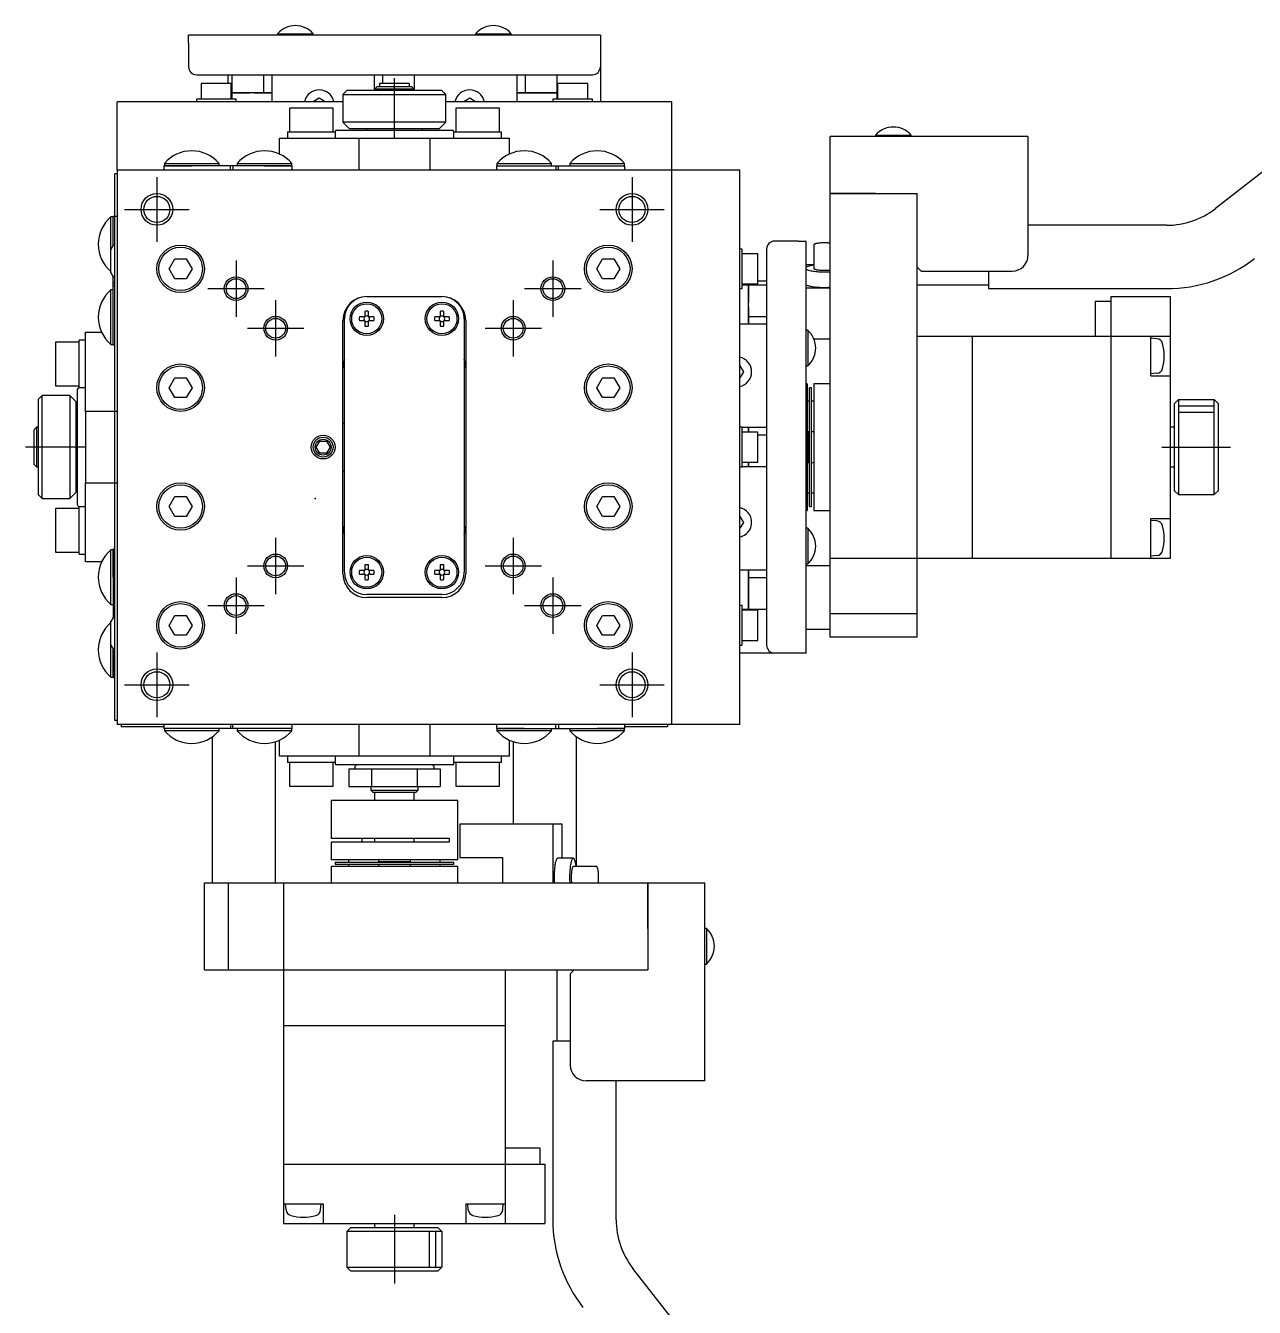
# Model space of a CAD drawing. Extents: x 24 to 417, y 25 to 463.
# Drawn here: x 107.4 to 262.5, y 205.1 to 366.9 of the extents above; entities that cross this region are included whole.
import ezdxf

# ---------------------------------------------------------------- set-up
doc = ezdxf.new("R2010")
doc.units = 0
doc.header["$LTSCALE"] = 10
doc.linetypes.add('CENTER', pattern=[2, 1.25, -0.25, 0.25, -0.25])
doc.layers.get('0').update_dxf_attribs({"linetype": 'CONTINUOUS'})
doc.layers.add('10', color=7, linetype='CONTINUOUS')

# ---------------------------------------------------------------- blocks, each defined once
blk = doc.blocks.new('AID8041')
at = {"layer": '10', "color": 7, "linetype": 'CONTINUOUS'}
for p, q in [((150.439735, 332.727793), (159.939735, 332.727793)), ((150.199735, 330.167793), (149.520551, 330.167793)), ((150.199735, 330.846977), (150.199735, 330.167793)), ((150.679735, 330.167793), (150.679735, 330.846977)), ((151.35892, 330.167793), (150.679735, 330.167793)), ((159.699735, 330.167793), (159.020551, 330.167793)), ((159.699735, 330.846977), (159.699735, 330.167793)), ((160.179735, 330.167793), (160.179735, 330.846977)), ((160.85892, 330.167793), (160.179735, 330.167793)), ((147.439735, 297.727793), (147.439735, 329.727793)), ((147.639735, 297.927793), (147.639735, 329.927793)), ((149.520551, 329.687793), (150.199735, 329.687793)), ((150.199735, 329.687793), (150.199735, 329.008609)), ((150.679735, 329.008609), (150.679735, 329.687793)), ((150.679735, 329.687793), (151.35892, 329.687793)), ((159.020551, 329.687793), (159.699735, 329.687793)), ((159.699735, 329.687793), (159.699735, 329.008609)), ((160.179735, 329.008609), (160.179735, 329.687793)), ((160.179735, 329.687793), (160.85892, 329.687793)), ((162.739735, 329.927793), (162.739735, 297.927793)), ((162.939735, 329.727793), (162.939735, 297.727793)), ((147.639735, 316.727793), (147.439735, 316.727793)), ((144.07371, 313.727793), (144.506722, 314.477793)), ((144.506722, 314.477793), (145.372748, 314.477793)), ((145.372748, 314.477793), (145.805761, 313.727793)), ((144.506722, 312.977793), (144.07371, 313.727793)), ((145.372748, 312.977793), (144.506722, 312.977793)), ((145.805761, 313.727793), (145.372748, 312.977793)), ((147.439735, 310.727793), (147.639735, 310.727793)), ((150.199735, 298.167793), (149.520551, 298.167793)), ((149.520551, 297.687793), (150.199735, 297.687793)), ((150.199735, 298.846977), (150.199735, 298.167793)), ((150.199735, 297.687793), (150.199735, 297.008609)), ((150.679735, 298.167793), (150.679735, 298.846977)), ((151.35892, 298.167793), (150.679735, 298.167793)), ((150.679735, 297.008609), (150.679735, 297.687793)), ((150.679735, 297.687793), (151.35892, 297.687793)), ((159.699735, 298.167793), (159.020551, 298.167793)), ((159.020551, 297.687793), (159.699735, 297.687793)), ((159.699735, 298.846977), (159.699735, 298.167793)), ((159.699735, 297.687793), (159.699735, 297.008609)), ((160.179735, 298.167793), (160.179735, 298.846977)), ((160.85892, 298.167793), (160.179735, 298.167793)), ((160.179735, 297.008609), (160.179735, 297.687793)), ((160.179735, 297.687793), (160.85892, 297.687793)), ((159.939735, 295.127793), (150.439735, 295.127793)), ((159.939735, 294.727793), (150.439735, 294.727793))]:
    blk.add_line(p, q, dxfattribs=at)
for centre, radius in [((150.439735, 329.927793), 2.1), ((150.439735, 329.927793), 1.9), ((159.939735, 329.927793), 2.1), ((159.939735, 329.927793), 1.9), ((144.939735, 313.727793), 1.25), ((144.939735, 313.727793), 1), ((150.439735, 297.927793), 2.1), ((150.439735, 297.927793), 1.9), ((159.939735, 297.927793), 2.1), ((159.939735, 297.927793), 1.9)]:
    blk.add_circle(centre, radius, dxfattribs=at)
at = {"layer": '10', "color": 9, "linetype": 'CONTINUOUS'}
blk.add_circle((144.939735, 313.727793), 1.5, dxfattribs=at)
at = {"layer": '10', "color": 7, "linetype": 'CONTINUOUS'}
for centre, radius, start, end in [((150.439735, 329.727793), 3, 90, 180), ((150.439735, 329.927793), 2.8, 90, 180), ((159.939735, 329.927793), 2.8, 0, 90), ((159.939735, 329.727793), 3, 0, 90), ((150.439735, 329.927793), 0.95, 165.36671, 194.63329), ((150.439735, 329.927793), 0.364721, 138.849633, 221.150367), ((150.439735, 329.927793), 0.95, 75.36671, 104.63329), ((150.439735, 329.927793), 0.364721, 48.849633, 131.150367), ((150.439735, 329.927793), 0.364721, 318.849633, 41.150367), ((150.439735, 329.927793), 0.95, 345.36671, 14.63329), ((159.939735, 329.927793), 0.95, 165.36671, 194.63329), ((159.939735, 329.927793), 0.364721, 138.849633, 221.150367), ((159.939735, 329.927793), 0.95, 75.36671, 104.63329), ((159.939735, 329.927793), 0.364721, 48.849633, 131.150367), ((159.939735, 329.927793), 0.364721, 318.849633, 41.150367), ((159.939735, 329.927793), 0.95, 345.36671, 14.63329), ((150.439735, 329.927793), 0.364721, 228.849633, 311.150367), ((150.439735, 329.927793), 0.95, 255.36671, 284.63329), ((159.939735, 329.927793), 0.364721, 228.849633, 311.150367), ((159.939735, 329.927793), 0.95, 255.36671, 284.63329), ((150.439735, 323.727793), 3, 158.96053, 180), ((159.939735, 323.727793), 3, 0, 21.03947), ((150.439735, 303.727793), 3, 180, 201.03947), ((159.939735, 303.727793), 3, 338.96053, 0), ((150.439735, 297.727793), 3, 180, 270), ((150.439735, 297.927793), 2.8, 180, 270), ((150.439735, 297.927793), 0.95, 165.36671, 194.63329), ((150.439735, 297.927793), 0.364721, 138.849633, 221.150367), ((150.439735, 297.927793), 0.95, 75.36671, 104.63329), ((150.439735, 297.927793), 0.364721, 48.849633, 131.150367), ((150.439735, 297.927793), 0.364721, 318.849633, 41.150367), ((150.439735, 297.927793), 0.95, 345.36671, 14.63329), ((159.939735, 297.927793), 0.95, 165.36671, 194.63329), ((159.939735, 297.927793), 0.364721, 138.849633, 221.150367), ((159.939735, 297.927793), 0.95, 75.36671, 104.63329), ((159.939735, 297.927793), 0.364721, 48.849633, 131.150367), ((159.939735, 297.927793), 2.8, 270, 0), ((159.939735, 297.727793), 3, 270, 0), ((159.939735, 297.927793), 0.364721, 318.849633, 41.150367), ((159.939735, 297.927793), 0.95, 345.36671, 14.63329), ((150.439735, 297.927793), 0.364721, 228.849633, 311.150367), ((150.439735, 297.927793), 0.95, 255.36671, 284.63329), ((159.939735, 297.927793), 0.364721, 228.849633, 311.150367), ((159.939735, 297.927793), 0.95, 255.36671, 284.63329)]:
    blk.add_arc(centre, radius, start, end, dxfattribs=at)

msp = doc.modelspace()

# ---------------------------------------------------------------- linework, layer by layer
at = {"color": 7, "linetype": 'CONTINUOUS'}
for p, q in [((179.939879, 365.727843), (127.939879, 365.727843)), ((127.939879, 364.727843), (127.939879, 365.727843)), ((139.189879, 365.912157), (139.189879, 365.727843)), ((140.428359, 366.746431), (140.425977, 366.751317)), ((140.428359, 366.746431), (140.425977, 366.751317)), ((142.453781, 366.751317), (142.451397, 366.746431)), ((143.689879, 365.727843), (143.689879, 365.912157)), ((164.189879, 365.912157), (164.189879, 365.727843)), ((165.428359, 366.746431), (165.425977, 366.751317)), ((165.428359, 366.746431), (165.425977, 366.751317)), ((167.453781, 366.751317), (167.451397, 366.746431)), ((168.689879, 365.727843), (168.689879, 365.912157)), ((179.939879, 365.727843), (179.939879, 364.727843)), ((127.939879, 364.727843), (127.939879, 361.727843)), ((179.939879, 364.727843), (179.939879, 361.727843)), ((179.939879, 361.727843), (179.939879, 357.327843)), ((128.939879, 360.727843), (178.939879, 360.727843)), ((133.339879, 359.627843), (129.539879, 359.627843)), ((129.539879, 359.627843), (129.539879, 357.627843)), ((132.939879, 359.627843), (132.939879, 360.727843)), ((133.339879, 357.627843), (133.339879, 359.627843)), ((133.439879, 358.427843), (133.439879, 360.727843)), ((137.439879, 358.427843), (137.439879, 360.727843)), ((138.439879, 360.727843), (138.439879, 358.427843)), ((151.439879, 358.927843), (151.439879, 360.727843)), ((151.689879, 359.177843), (151.439879, 358.927843)), ((151.739879, 359.227843), (151.689879, 359.177843)), ((151.739879, 359.227843), (156.139879, 359.227843)), ((155.839879, 359.627843), (152.039879, 359.627843)), ((152.039879, 359.627843), (152.039879, 359.227843)), ((152.439879, 360.727843), (152.439879, 359.627843)), ((155.839879, 359.227843), (155.839879, 359.627843)), ((156.189879, 359.177843), (156.139879, 359.227843)), ((156.439879, 358.927843), (156.189879, 359.177843)), ((156.439879, 360.727843), (156.439879, 358.927843)), ((169.439879, 358.427843), (169.439879, 360.727843)), ((170.439879, 360.727843), (170.439879, 358.427843)), ((174.439879, 360.727843), (174.439879, 358.427843)), ((178.339879, 359.627843), (174.539879, 359.627843)), ((174.539879, 359.627843), (174.539879, 357.627843)), ((178.339879, 357.627843), (178.339879, 359.627843)), ((277.583193, 359.420301), (257.606239, 343.842091)), ((133.939879, 357.627843), (128.939879, 357.627843)), ((128.939879, 357.627843), (128.939879, 357.327843)), ((133.439879, 358.427843), (135.689879, 358.427843)), ((137.439879, 358.427843), (133.439879, 358.427843)), ((133.439879, 357.627843), (133.439879, 358.427843)), ((133.939879, 357.327843), (133.939879, 357.627843)), ((136.189879, 358.427843), (138.439879, 358.427843)), ((138.439879, 358.427843), (137.439879, 358.427843)), ((138.439879, 358.427843), (138.439879, 357.327843)), ((143.689879, 357.360857), (144.439879, 357.793869)), ((144.439879, 357.793869), (145.189879, 357.360857)), ((147.939879, 358.727843), (147.439879, 358.227843)), ((147.439879, 358.227843), (160.439879, 358.227843)), ((147.439879, 358.227843), (147.439879, 354.727843)), ((159.939879, 358.727843), (147.939879, 358.727843)), ((151.439879, 358.927843), (151.439879, 358.727843)), ((156.439879, 358.727843), (156.439879, 358.927843)), ((160.439879, 358.227843), (159.939879, 358.727843)), ((160.439879, 354.727843), (160.439879, 358.227843)), ((162.689879, 357.360857), (163.439879, 357.793869)), ((163.439879, 357.793869), (164.189879, 357.360857)), ((169.439879, 358.427843), (174.439879, 358.427843)), ((170.439879, 358.427843), (169.439879, 358.427843)), ((169.439879, 357.327843), (169.439879, 358.427843)), ((174.439879, 358.427843), (170.439879, 358.427843)), ((178.939879, 357.627843), (173.939879, 357.627843)), ((173.939879, 357.627843), (173.939879, 357.327843)), ((174.439879, 358.427843), (174.439879, 357.627843)), ((178.939879, 357.327843), (178.939879, 357.627843)), ((118.939879, 348.727843), (118.939879, 357.327843)), ((147.439879, 357.327843), (118.939879, 357.327843)), ((146.189879, 356.527843), (140.689879, 356.527843)), ((140.689879, 356.527843), (140.689879, 353.527843)), ((143.689879, 357.327843), (143.689879, 357.360857)), ((145.189879, 357.360857), (145.189879, 357.327843)), ((146.189879, 353.527843), (146.189879, 356.527843)), ((188.939879, 357.327843), (160.439879, 357.327843)), ((167.189879, 356.527843), (161.689879, 356.527843)), ((161.689879, 356.527843), (161.689879, 353.527843)), ((162.689879, 357.327843), (162.689879, 357.360857)), ((164.189879, 357.360857), (164.189879, 357.327843)), ((167.189879, 353.527843), (167.189879, 356.527843)), ((188.939879, 357.327843), (188.939879, 348.727843)), ((153.939879, 354.727843), (147.439879, 354.727843)), ((147.439879, 354.727843), (148.239879, 353.927843)), ((160.439879, 354.727843), (153.939879, 354.727843)), ((159.639879, 353.927843), (160.439879, 354.727843)), ((139.439879, 350.709063), (139.439879, 352.727843)), ((139.439879, 352.727843), (168.439879, 352.727843)), ((140.439879, 353.527843), (146.439879, 353.527843)), ((140.439879, 353.527843), (140.439879, 352.727843)), ((146.439879, 353.527843), (146.439879, 352.727843)), ((146.639879, 353.727843), (161.239879, 353.727843)), ((148.239879, 353.927843), (159.639879, 353.927843)), ((149.439879, 352.727843), (149.439879, 348.727843)), ((150.439879, 353.927843), (150.439879, 353.727843)), ((157.439879, 353.727843), (157.439879, 353.927843)), ((158.439879, 348.727843), (158.439879, 352.727843)), ((161.439879, 353.527843), (167.439879, 353.527843)), ((161.439879, 352.727843), (161.439879, 353.527843)), ((167.439879, 352.727843), (167.439879, 353.527843)), ((168.439879, 352.727843), (168.439879, 350.709063)), ((233.939879, 352.927843), (208.939879, 352.927843)), ((214.689879, 352.927843), (208.939879, 352.927843)), ((208.939879, 289.727843), (208.939879, 352.927843)), ((214.689879, 353.112157), (214.689879, 352.927843)), ((215.928359, 353.946431), (215.925977, 353.951317)), ((215.928359, 353.946431), (215.925977, 353.951317)), ((217.953781, 353.951317), (217.951397, 353.946431)), ((219.189879, 352.927843), (219.189879, 353.112157)), ((233.939879, 352.927843), (219.189879, 352.927843)), ((233.939879, 352.927843), (233.939879, 351.927843)), ((233.939879, 351.927843), (233.939879, 337.927843)), ((124.889879, 349.527843), (124.889879, 349.227843)), ((131.789879, 349.227843), (131.789879, 349.527843)), ((134.089879, 349.527843), (134.089879, 349.227843)), ((140.989879, 349.227843), (140.989879, 349.527843)), ((166.889881, 349.527843), (166.889881, 349.227843)), ((173.789881, 349.227843), (173.789881, 349.527843)), ((176.089881, 349.527843), (176.089881, 349.227843)), ((182.989881, 349.227843), (182.989881, 349.527843)), ((118.939879, 348.227843), (118.639879, 348.227843)), ((118.639879, 279.227843), (118.639879, 348.227843)), ((118.939879, 348.727843), (118.939879, 278.727843)), ((118.939879, 348.727843), (197.539879, 348.727843)), ((128.339879, 349.227843), (124.839879, 349.227843)), ((124.839879, 349.227843), (124.839879, 348.727843)), ((124.889879, 349.227843), (128.339879, 349.227843)), ((132.239879, 349.227843), (128.339879, 349.227843)), ((133.239879, 349.227843), (132.239879, 349.227843)), ((133.539879, 349.227843), (133.239879, 349.227843)), ((134.539879, 349.227843), (133.539879, 349.227843)), ((137.539879, 349.227843), (134.539879, 349.227843)), ((141.039879, 349.227843), (137.539879, 349.227843)), ((137.539879, 349.227843), (140.989879, 349.227843)), ((141.039879, 348.727843), (141.039879, 349.227843)), ((166.839881, 349.227843), (170.339881, 349.227843)), ((166.839881, 349.227843), (166.839881, 348.727843)), ((166.889881, 349.227843), (170.339881, 349.227843)), ((170.339881, 349.227843), (173.339881, 349.227843)), ((173.339881, 349.227843), (174.339881, 349.227843)), ((174.639881, 349.227843), (175.639881, 349.227843)), ((175.639881, 349.227843), (179.539881, 349.227843)), ((179.539881, 349.227843), (183.039881, 349.227843)), ((179.539881, 349.227843), (182.989881, 349.227843)), ((183.039881, 348.727843), (183.039881, 349.227843)), ((188.939879, 348.727843), (188.939879, 278.727843)), ((197.539879, 278.727843), (197.539879, 348.727843)), ((208.939879, 345.727843), (219.939879, 345.727843)), ((214.689879, 345.727843), (208.939879, 345.727843)), ((219.939879, 289.727843), (219.939879, 345.727843)), ((118.439879, 342.777845), (118.139879, 342.777845)), ((118.439879, 339.327845), (118.439879, 342.827845)), ((118.939879, 342.827845), (118.439879, 342.827845)), ((118.439879, 339.327845), (118.439879, 342.777845)), ((251.456857, 341.727843), (233.939879, 341.727843)), ((118.428555, 339.227843), (118.139879, 338.727843)), ((118.139879, 337.227843), (118.139879, 338.727843)), ((118.639879, 339.227843), (118.428555, 339.227843)), ((118.439879, 339.227843), (118.439879, 339.327845)), ((197.839879, 338.727843), (197.539879, 338.727843)), ((197.839879, 333.727843), (197.839879, 338.727843)), ((200.939879, 338.727843), (200.939879, 288.727843)), ((204.939879, 339.727843), (201.939879, 339.727843)), ((204.939879, 339.727843), (205.939879, 339.727843)), ((205.939879, 287.727843), (205.939879, 339.727843)), ((206.89373, 339.269598), (206.889877, 339.250151)), ((206.889877, 339.250151), (206.889877, 336.305269)), ((206.905267, 339.288934), (206.89373, 339.269598)), ((206.924421, 339.308049), (206.905267, 339.288934)), ((206.951084, 339.326833), (206.924421, 339.308049)), ((206.985102, 339.34518), (206.951084, 339.326833)), ((207.026283, 339.362985), (206.985102, 339.34518)), ((207.074391, 339.380145), (207.026283, 339.362985)), ((207.129152, 339.396563), (207.074391, 339.380145)), ((207.190252, 339.412146), (207.129152, 339.396563)), ((207.257344, 339.426804), (207.190252, 339.412146)), ((207.330043, 339.440453), (207.257344, 339.426804)), ((207.407936, 339.453017), (207.330043, 339.440453)), ((207.490578, 339.464422), (207.407936, 339.453017)), ((207.577496, 339.474605), (207.490578, 339.464422)), ((207.668195, 339.483506), (207.577496, 339.474605)), ((207.762157, 339.491075), (207.668195, 339.483506)), ((207.858846, 339.49727), (207.762157, 339.491075)), ((207.95771, 339.502053), (207.858846, 339.49727)), ((208.058184, 339.505399), (207.95771, 339.502053)), ((208.159696, 339.507288), (208.058184, 339.505399)), ((208.261665, 339.507709), (208.159696, 339.507288)), ((208.36351, 339.50666), (208.261665, 339.507709)), ((208.464649, 339.504147), (208.36351, 339.50666)), ((208.564505, 339.500184), (208.464649, 339.504147)), ((208.662508, 339.494794), (208.564505, 339.500184)), ((208.758099, 339.488008), (208.662508, 339.494794)), ((208.850732, 339.479864), (208.758099, 339.488008)), ((208.939878, 339.470409), (208.850732, 339.479864)), ((118.139879, 335.727843), (118.139879, 337.227843)), ((125.496503, 336.227843), (126.218191, 337.477843)), ((126.218191, 337.477843), (127.661567, 337.477843)), ((127.661567, 337.477843), (128.383255, 336.227843)), ((179.496503, 336.227843), (180.218191, 337.477843)), ((180.218191, 337.477843), (181.661567, 337.477843)), ((181.661567, 337.477843), (182.383255, 336.227843)), ((199.839879, 338.127843), (197.839879, 338.127843)), ((199.839879, 334.327843), (199.839879, 338.127843)), ((206.889877, 336.727843), (205.939879, 336.727843)), ((206.188914, 336.543096), (206.090007, 336.508823)), ((206.302791, 336.575632), (206.188914, 336.543096)), ((206.430808, 336.606195), (206.302791, 336.575632)), ((206.57203, 336.634561), (206.430808, 336.606195)), ((206.725426, 336.660524), (206.57203, 336.634561)), ((206.889877, 336.683893), (206.725426, 336.660524)), ((118.139879, 335.727843), (118.428555, 335.227843)), ((118.428555, 335.227843), (118.639879, 335.227843)), ((118.439879, 334.427845), (118.439879, 335.227843)), ((126.218191, 334.977843), (125.496503, 336.227843)), ((127.661567, 334.977843), (126.218191, 334.977843)), ((128.383255, 336.227843), (127.661567, 334.977843)), ((180.218191, 334.977843), (179.496503, 336.227843)), ((181.661567, 334.977843), (180.218191, 334.977843)), ((182.383255, 336.227843), (181.661567, 334.977843)), ((206.006793, 336.473065), (205.939879, 336.436082)), ((205.939879, 336.174455), (206.002083, 336.139773)), ((206.002083, 336.139773), (206.078625, 336.106151)), ((206.090007, 336.508823), (206.006793, 336.473065)), ((206.078625, 336.106151), (206.169016, 336.073804)), ((206.169016, 336.073804), (206.272676, 336.042941)), ((206.272676, 336.042941), (206.388941, 336.013759)), ((206.388941, 336.013759), (206.517067, 335.986445)), ((206.517067, 335.986445), (206.656232, 335.961173)), ((206.656232, 335.961173), (206.805544, 335.938107)), ((206.805544, 335.938107), (206.964046, 335.917393)), ((206.889877, 336.305269), (206.894039, 336.285058)), ((206.894039, 336.285058), (206.906498, 336.264972)), ((206.906498, 336.264972), (206.927178, 336.245135)), ((206.927178, 336.245135), (206.955951, 336.225668)), ((206.955951, 336.225668), (206.99264, 336.206692)), ((206.964046, 335.917393), (207.130724, 335.899164)), ((206.99264, 336.206692), (207.037019, 336.188324)), ((207.037019, 336.188324), (207.088813, 336.170677)), ((207.088813, 336.170677), (207.147704, 336.15386)), ((207.130724, 335.899164), (207.304509, 335.883538)), ((207.147704, 336.15386), (207.213329, 336.137976)), ((207.213329, 336.137976), (207.285283, 336.123123)), ((207.285283, 336.123123), (207.363123, 336.109394)), ((207.304509, 335.883538), (207.484288, 335.870614)), ((207.363123, 336.109394), (207.446367, 336.096872)), ((207.446367, 336.096872), (207.534504, 336.085635)), ((207.484288, 335.870614), (207.668908, 335.860475)), ((207.534504, 336.085635), (207.62699, 336.075752)), ((207.62699, 336.075752), (207.723255, 336.067284)), ((207.668908, 335.860475), (207.857186, 335.853186)), ((207.723255, 336.067284), (207.822704, 336.060284)), ((207.822704, 336.060284), (207.924726, 336.054794)), ((207.857186, 335.853186), (208.047917, 335.848794)), ((207.924726, 336.054794), (208.028691, 336.050848)), ((208.028691, 336.050848), (208.133958, 336.04847)), ((208.047917, 335.848794), (208.239877, 335.847327)), ((208.133958, 336.04847), (208.239877, 336.047676)), ((208.239877, 336.047676), (208.331795, 336.048274)), ((208.239877, 335.847327), (208.417297, 335.84858)), ((208.331795, 336.048274), (208.423286, 336.050065)), ((208.417297, 335.84858), (208.593746, 335.852332)), ((208.423286, 336.050065), (208.513926, 336.05304)), ((208.513926, 336.05304), (208.603293, 336.057185)), ((208.593746, 335.852332), (208.768258, 335.858563)), ((208.603293, 336.057185), (208.690974, 336.062482)), ((208.690974, 336.062482), (208.776562, 336.068906)), ((208.768258, 335.858563), (208.939878, 335.867238)), ((208.776562, 336.068906), (208.859658, 336.076427)), ((208.859658, 336.076427), (208.939878, 336.08501)), ((219.939879, 336.427843), (220.439879, 335.927843)), ((220.439879, 335.927843), (231.939879, 335.927843)), ((228.939879, 335.927843), (228.939879, 333.727843)), ((118.439879, 333.577845), (118.139879, 333.577845)), ((118.439879, 333.127845), (118.439879, 334.127845)), ((197.539879, 333.727843), (197.839879, 333.727843)), ((197.839879, 334.327843), (199.839879, 334.327843)), ((197.839879, 334.227843), (198.639879, 334.227843)), ((198.639879, 334.227843), (198.639879, 331.977843)), ((198.639879, 330.227843), (198.639879, 334.227843)), ((198.639879, 334.227843), (200.939879, 334.227843)), ((199.839879, 334.727843), (200.939879, 334.727843)), ((205.939879, 334.211201), (206.002083, 334.176519)), ((208.939879, 333.769587), (205.939879, 333.769587)), ((206.002083, 334.176519), (206.078625, 334.142897)), ((206.078625, 334.142897), (206.169016, 334.11055)), ((206.169016, 334.11055), (206.272676, 334.079687)), ((206.272676, 334.079687), (206.388941, 334.050505)), ((206.388941, 334.050505), (206.517067, 334.023191)), ((206.517067, 334.023191), (206.656232, 333.997919)), ((206.656232, 333.997919), (206.805544, 333.974853)), ((206.805544, 333.974853), (206.964046, 333.954139)), ((206.964046, 333.954139), (207.130724, 333.93591)), ((207.130724, 333.93591), (207.304509, 333.920284)), ((207.304509, 333.920284), (207.484288, 333.90736)), ((207.484288, 333.90736), (207.668908, 333.897221)), ((207.668908, 333.897221), (207.857186, 333.889932)), ((207.857186, 333.889932), (208.047917, 333.88554)), ((208.047917, 333.88554), (208.239877, 333.884073)), ((208.239877, 333.884073), (208.417297, 333.885326)), ((208.417297, 333.885326), (208.593746, 333.889078)), ((208.593746, 333.889078), (208.768258, 333.895309)), ((208.768258, 333.895309), (208.939878, 333.903984)), ((219.939879, 334.227843), (228.939879, 334.227843)), ((228.939879, 333.727843), (251.456857, 333.727843)), ((118.439879, 330.127845), (118.439879, 333.127845)), ((244.429879, 332.127843), (242.439879, 332.127843)), ((242.439879, 332.127843), (242.439879, 327.727843)), ((244.439879, 332.727843), (251.939879, 332.727843)), ((244.439879, 327.727843), (244.439879, 332.727843)), ((251.939879, 299.727843), (251.939879, 332.727843)), ((118.439879, 326.627845), (118.439879, 330.127845)), ((118.439879, 326.677845), (118.439879, 330.127845)), ((198.639879, 331.477843), (198.639879, 329.227843)), ((198.639879, 329.227843), (198.639879, 330.227843)), ((198.639879, 330.227843), (200.939879, 330.227843)), ((198.639879, 329.227843), (197.539879, 329.227843)), ((200.939879, 329.227843), (198.639879, 329.227843)), ((206.124193, 328.477843), (205.939879, 328.477843)), ((111.139879, 326.977843), (111.139879, 321.477843)), ((114.139879, 326.977843), (111.139879, 326.977843)), ((114.139879, 321.227843), (114.139879, 327.227843)), ((114.939879, 327.227843), (114.139879, 327.227843)), ((114.939879, 328.227843), (116.958659, 328.227843)), ((114.939879, 318.227843), (114.939879, 328.227843)), ((206.906048, 327.389011), (208.939879, 327.389011)), ((206.958467, 327.239363), (206.963353, 327.241745)), ((206.958467, 327.239363), (206.963353, 327.241745)), ((219.939879, 327.727843), (251.939879, 327.727843)), ((249.439879, 322.727843), (249.439879, 327.727843)), ((250.207329, 327.4107), (249.439879, 327.477843)), ((118.139879, 326.677845), (118.439879, 326.677845)), ((118.439879, 326.627845), (118.639879, 326.627845)), ((206.963353, 325.213941), (206.958467, 325.216325)), ((197.539879, 323.977843), (197.572893, 323.977843)), ((197.572893, 323.977843), (198.005905, 323.227843)), ((205.939879, 323.977843), (206.124193, 323.977843)), ((125.496503, 321.227843), (126.218191, 322.477843)), ((126.218191, 322.477843), (127.661567, 322.477843)), ((127.661567, 322.477843), (128.383255, 321.227843)), ((179.496503, 321.227843), (180.218191, 322.477843)), ((180.218191, 322.477843), (181.661567, 322.477843)), ((181.661567, 322.477843), (182.383255, 321.227843)), ((197.572893, 322.477843), (197.539879, 322.477843)), ((198.005905, 323.227843), (197.572893, 322.477843)), ((250.221868, 323.046258), (249.439879, 322.977843)), ((249.439879, 322.727843), (251.939879, 322.727843)), ((111.139879, 321.477843), (114.139879, 321.477843)), ((113.939879, 313.727843), (113.939879, 321.027843)), ((114.939879, 321.227843), (114.139879, 321.227843)), ((126.218191, 319.977843), (125.496503, 321.227843)), ((128.383255, 321.227843), (127.661567, 319.977843)), ((180.218191, 319.977843), (179.496503, 321.227843)), ((182.383255, 321.227843), (181.661567, 319.977843)), ((206.039879, 321.727843), (205.939879, 321.727843)), ((206.039879, 321.727843), (206.039879, 305.727843)), ((206.339879, 306.227843), (206.339879, 321.227843)), ((206.589879, 321.227843), (206.339879, 321.227843)), ((206.589879, 306.227843), (206.589879, 321.227843)), ((206.889879, 321.727843), (206.889879, 305.727843)), ((208.939879, 321.727843), (206.889879, 321.727843)), ((109.439879, 320.227843), (108.939879, 319.727843)), ((108.939879, 319.727843), (108.939879, 307.727843)), ((109.439879, 307.227843), (109.439879, 320.227843)), ((112.939879, 320.227843), (109.439879, 320.227843)), ((112.939879, 320.227843), (112.939879, 313.727843)), ((113.739879, 319.427843), (112.939879, 320.227843)), ((113.739879, 308.027843), (113.739879, 319.427843)), ((127.661567, 319.977843), (126.218191, 319.977843)), ((181.661567, 319.977843), (180.218191, 319.977843)), ((206.339879, 319.516931), (206.039879, 319.516931)), ((206.889879, 319.516931), (206.589879, 319.516931)), ((252.936222, 319.724189), (252.439879, 319.227843)), ((252.439879, 308.227843), (252.439879, 319.227843)), ((252.939879, 319.727843), (257.439879, 319.727843)), ((252.939879, 319.727843), (257.439879, 319.727843)), ((252.939879, 319.724189), (257.439879, 319.724189)), ((257.939879, 319.227843), (257.443533, 319.724189)), ((257.939879, 319.227843), (257.939879, 308.227843)), ((113.939879, 317.227843), (113.739879, 317.227843)), ((118.939879, 318.227843), (114.939879, 318.227843)), ((114.939879, 318.227843), (114.939879, 309.227843)), ((108.489879, 315.977843), (108.439879, 315.927843)), ((108.439879, 311.527843), (108.439879, 315.927843)), ((108.739879, 316.227843), (108.489879, 315.977843)), ((108.939879, 316.227843), (108.739879, 316.227843)), ((197.839879, 316.227843), (197.539879, 316.227843)), ((197.839879, 316.227843), (198.639879, 316.227843)), ((197.839879, 311.227843), (197.839879, 316.227843)), ((199.839879, 315.627843), (197.839879, 315.627843)), ((198.639879, 316.227843), (198.639879, 315.627843)), ((198.639879, 315.627843), (198.639879, 316.227843)), ((198.639879, 316.227843), (200.939879, 316.227843)), ((199.839879, 311.827843), (199.839879, 315.627843)), ((206.039879, 315.716931), (206.339879, 315.716931)), ((206.239879, 313.727843), (206.239879, 315.716931)), ((206.589879, 315.716931), (206.889879, 315.716931)), ((252.439879, 316.227843), (251.939879, 316.227843)), ((200.939879, 315.227843), (199.839879, 315.227843)), ((112.939879, 313.727843), (112.939879, 307.227843)), ((113.939879, 306.427843), (113.939879, 313.727843)), ((206.239879, 311.738757), (206.239879, 313.727843)), ((108.439879, 311.527843), (108.489879, 311.477843)), ((108.489879, 311.477843), (108.739879, 311.227843)), ((108.739879, 311.227843), (108.939879, 311.227843)), ((197.539879, 311.227843), (197.839879, 311.227843)), ((197.839879, 311.827843), (199.839879, 311.827843)), ((198.639879, 311.227843), (197.839879, 311.227843)), ((198.639879, 311.827843), (198.639879, 311.227843)), ((198.639879, 311.227843), (198.639879, 311.827843)), ((200.939879, 311.227843), (198.639879, 311.227843)), ((206.339879, 311.738757), (206.039879, 311.738757)), ((206.889879, 311.738757), (206.589879, 311.738757)), ((251.939879, 311.227843), (252.439879, 311.227843)), ((113.739879, 310.227843), (113.939879, 310.227843)), ((114.939879, 309.227843), (118.939879, 309.227843)), ((114.939879, 299.227843), (114.939879, 309.227843)), ((108.939879, 307.727843), (109.439879, 307.227843)), ((112.939879, 307.227843), (113.739879, 308.027843)), ((125.496503, 306.227843), (126.218191, 307.477843)), ((126.218191, 307.477843), (127.661567, 307.477843)), ((127.661567, 307.477843), (128.383255, 306.227843)), ((179.496503, 306.227843), (180.218191, 307.477843)), ((180.218191, 307.477843), (181.661567, 307.477843)), ((181.661567, 307.477843), (182.383255, 306.227843)), ((206.039879, 307.938757), (206.339879, 307.938757)), ((206.589879, 307.938757), (206.889879, 307.938757)), ((252.439879, 308.227843), (252.936223, 307.731499)), ((252.939879, 307.731499), (257.443532, 307.731499)), ((252.939879, 307.727843), (257.439879, 307.727843)), ((252.939879, 307.727843), (257.439879, 307.727843)), ((257.443532, 307.731499), (257.939879, 308.227843)), ((109.439879, 307.227843), (112.939879, 307.227843)), ((111.139879, 305.977843), (111.139879, 300.477843)), ((114.139879, 305.977843), (111.139879, 305.977843)), ((114.139879, 300.227843), (114.139879, 306.227843)), ((114.139879, 306.227843), (114.939879, 306.227843)), ((126.218191, 304.977843), (125.496503, 306.227843)), ((128.383255, 306.227843), (127.661567, 304.977843)), ((180.218191, 304.977843), (179.496503, 306.227843)), ((182.383255, 306.227843), (181.661567, 304.977843)), ((206.339879, 306.227843), (206.589879, 306.227843)), ((127.661567, 304.977843), (126.218191, 304.977843)), ((181.661567, 304.977843), (180.218191, 304.977843)), ((197.539879, 304.977843), (197.572893, 304.977843)), ((197.572893, 304.977843), (198.005905, 304.227843)), ((198.005905, 304.227843), (197.572893, 303.477843)), ((205.939879, 305.727843), (206.039879, 305.727843)), ((206.889879, 305.727843), (208.939879, 305.727843)), ((249.439879, 304.727843), (251.939879, 304.727843)), ((249.439879, 299.727843), (249.439879, 304.727843)), ((250.207329, 304.4107), (249.439879, 304.477843)), ((197.572893, 303.477843), (197.539879, 303.477843)), ((206.124193, 303.477843), (205.939879, 303.477843)), ((206.958467, 302.239363), (206.963353, 302.241745)), ((206.958467, 302.239363), (206.963353, 302.241745)), ((111.139879, 300.477843), (114.139879, 300.477843)), ((114.139879, 300.227843), (114.939879, 300.227843)), ((118.439879, 300.777843), (118.139879, 300.777843)), ((118.439879, 300.827843), (118.439879, 297.327843)), ((118.639879, 300.827843), (118.439879, 300.827843)), ((118.439879, 297.327843), (118.439879, 300.777843)), ((206.963353, 300.213941), (206.958467, 300.216325)), ((208.939879, 299.727843), (251.939879, 299.727843)), ((244.439879, 299.727843), (249.939879, 299.727843)), ((250.221868, 300.046258), (249.439879, 299.977843)), ((116.958659, 299.227843), (114.939879, 299.227843)), ((197.539879, 298.227843), (198.639879, 298.227843)), ((198.639879, 298.227843), (198.639879, 293.227843)), ((198.639879, 297.227843), (198.639879, 298.227843)), ((198.639879, 298.227843), (200.939879, 298.227843)), ((205.939879, 298.977843), (206.124193, 298.977843)), ((208.939879, 298.727843), (205.939879, 298.727843)), ((118.439879, 297.327843), (118.439879, 294.327843)), ((198.639879, 293.227843), (198.639879, 297.227843)), ((200.939879, 297.227843), (198.639879, 297.227843)), ((118.139879, 293.877843), (118.439879, 293.877843)), ((118.439879, 294.327843), (118.439879, 293.327843)), ((118.439879, 293.327843), (118.439879, 293.027843)), ((118.439879, 293.027843), (118.439879, 292.227843)), ((197.839879, 293.727843), (197.539879, 293.727843)), ((197.839879, 288.727843), (197.839879, 293.727843)), ((198.639879, 293.227843), (197.839879, 293.227843)), ((199.839879, 293.127843), (197.839879, 293.127843)), ((200.939879, 293.227843), (198.639879, 293.227843)), ((199.839879, 289.327843), (199.839879, 293.127843)), ((118.428555, 292.227843), (118.139879, 291.727843)), ((118.139879, 290.227843), (118.139879, 291.727843)), ((118.639879, 292.227843), (118.428555, 292.227843)), ((125.496503, 291.227843), (126.218191, 292.477843)), ((126.218191, 289.977843), (125.496503, 291.227843)), ((126.218191, 292.477843), (127.661567, 292.477843)), ((127.661567, 292.477843), (128.383255, 291.227843)), ((128.383255, 291.227843), (127.661567, 289.977843)), ((179.496503, 291.227843), (180.218191, 292.477843)), ((180.218191, 289.977843), (179.496503, 291.227843)), ((180.218191, 292.477843), (181.661567, 292.477843)), ((181.661567, 292.477843), (182.383255, 291.227843)), ((182.383255, 291.227843), (181.661567, 289.977843)), ((208.939879, 292.727843), (219.939879, 292.727843)), ((118.139879, 288.727843), (118.139879, 290.227843)), ((127.661567, 289.977843), (126.218191, 289.977843)), ((181.661567, 289.977843), (180.218191, 289.977843)), ((205.939879, 290.727843), (208.939879, 290.727843)), ((219.939879, 289.727843), (208.939879, 289.727843)), ((118.139879, 288.727843), (118.428555, 288.227843)), ((118.428555, 288.227843), (118.639879, 288.227843)), ((118.439879, 288.227843), (118.439879, 284.627843)), ((118.439879, 284.677843), (118.439879, 288.127843)), ((197.539879, 288.727843), (197.839879, 288.727843)), ((197.839879, 289.327843), (199.839879, 289.327843)), ((201.939879, 287.727843), (197.539879, 287.727843)), ((204.939879, 287.727843), (201.939879, 287.727843)), ((205.939879, 287.727843), (204.939879, 287.727843)), ((118.139879, 284.677843), (118.439879, 284.677843)), ((118.439879, 284.627843), (118.639879, 284.627843)), ((118.939879, 279.227843), (118.639879, 279.227843)), ((197.539879, 278.727843), (118.939879, 278.727843)), ((119.439879, 278.727843), (119.439879, 278.427843)), ((124.839879, 278.427843), (119.439879, 278.427843)), ((124.839879, 278.727843), (124.839879, 278.227843)), ((141.039879, 278.227843), (141.039879, 278.727843)), ((149.439879, 278.727843), (149.439879, 274.727843)), ((158.439879, 274.727843), (158.439879, 278.727843)), ((166.839881, 278.727843), (166.839881, 278.227843)), ((183.039881, 278.227843), (183.039881, 278.727843)), ((188.439879, 278.427843), (183.039881, 278.427843)), ((188.439879, 278.727843), (188.439879, 278.427843)), ((128.339879, 278.227843), (124.839879, 278.227843)), ((128.339879, 278.227843), (124.889879, 278.227843)), ((124.889879, 278.227843), (124.889879, 277.927843)), ((132.239879, 278.227843), (128.339879, 278.227843)), ((130.939879, 277.150599), (130.939879, 258.727843)), ((131.789879, 277.927843), (131.789879, 278.227843)), ((133.239879, 278.227843), (132.239879, 278.227843)), ((134.539879, 278.227843), (133.539879, 278.227843)), ((134.089879, 278.227843), (134.089879, 277.927843)), ((137.539879, 278.227843), (134.539879, 278.227843)), ((141.039879, 278.227843), (137.539879, 278.227843)), ((140.989879, 278.227843), (137.539879, 278.227843)), ((139.439879, 274.727843), (139.439879, 276.746623)), ((140.989879, 277.927843), (140.989879, 278.227843)), ((166.839881, 278.227843), (170.339881, 278.227843)), ((170.339881, 278.227845), (166.889881, 278.227845)), ((166.889881, 278.227845), (166.889881, 277.927845)), ((168.439879, 276.746625), (168.439879, 274.727843)), ((170.339881, 278.227843), (173.339881, 278.227843)), ((173.339881, 278.227843), (174.339881, 278.227843)), ((173.789881, 277.927845), (173.789881, 278.227845)), ((174.639881, 278.227843), (175.639881, 278.227843)), ((175.639881, 278.227843), (179.539881, 278.227843)), ((176.089881, 278.227843), (176.089881, 277.927843)), ((176.939879, 260.777845), (176.939879, 277.150599)), ((179.539881, 278.227843), (183.039881, 278.227843)), ((182.989881, 278.227843), (179.539881, 278.227843)), ((182.989881, 277.927843), (182.989881, 278.227843)), ((138.939879, 258.727843), (138.939879, 276.550147)), ((168.939879, 276.550149), (168.939879, 266.127845)), ((149.439879, 274.727843), (139.439879, 274.727843)), ((140.439879, 274.727843), (140.439879, 273.927843)), ((146.439879, 273.927843), (140.439879, 273.927843)), ((140.689879, 273.927843), (140.689879, 270.927843)), ((146.189879, 270.927843), (146.189879, 273.927843)), ((146.439879, 274.727843), (146.439879, 273.777843)), ((153.939879, 273.627843), (146.589879, 273.627843)), ((149.139879, 273.627843), (148.939879, 273.427843)), ((148.939879, 273.427843), (148.939879, 273.127843)), ((158.439879, 274.727843), (149.439879, 274.727843)), ((161.289879, 273.627843), (153.939879, 273.627843)), ((168.439879, 274.727843), (158.439879, 274.727843)), ((158.939879, 273.427843), (158.739879, 273.627843)), ((158.939879, 273.127843), (158.939879, 273.427843)), ((161.439879, 273.777843), (161.439879, 274.727843)), ((167.439879, 273.927843), (161.439879, 273.927843)), ((161.689879, 273.927843), (161.689879, 270.927843)), ((167.189879, 270.927843), (167.189879, 273.927843)), ((167.439879, 273.927843), (167.439879, 274.727843)), ((148.166377, 273.127843), (148.166377, 270.877843)), ((148.166377, 273.127843), (149.609753, 273.127843)), ((149.609753, 273.127843), (151.053129, 273.127843)), ((151.053129, 273.127843), (151.053129, 270.877843)), ((151.053129, 273.127843), (153.939879, 273.127843)), ((153.939879, 273.127843), (156.826631, 273.127843)), ((156.826631, 273.127843), (156.826631, 270.877843)), ((156.826631, 273.127843), (158.270007, 273.127843)), ((158.270007, 273.127843), (159.713383, 273.127843)), ((159.713383, 273.127843), (159.713383, 270.877843)), ((140.689879, 270.927843), (146.189879, 270.927843)), ((148.166377, 270.877843), (151.053129, 270.877843)), ((150.939879, 270.877825), (150.939879, 270.427843)), ((150.939879, 270.427843), (151.239879, 270.127843)), ((151.053129, 270.877843), (156.826631, 270.877843)), ((156.639879, 270.127843), (156.939879, 270.427843)), ((156.826631, 270.877843), (159.713383, 270.877843)), ((156.939879, 270.427843), (156.939879, 270.877825)), ((161.689879, 270.927843), (167.189879, 270.927843)), ((161.939879, 269.127843), (145.939879, 269.127843)), ((145.939879, 269.127843), (145.939879, 264.377843)), ((153.939879, 270.127843), (151.239879, 270.127843)), ((151.439879, 270.127843), (151.439879, 269.127843)), ((156.639879, 270.127843), (153.939879, 270.127843)), ((156.439879, 269.127843), (156.439879, 270.127843)), ((161.939879, 261.627843), (161.939879, 269.127843)), ((162.202097, 266.127845), (162.202097, 261.927845)), ((173.981623, 266.127845), (162.202097, 266.127845)), ((175.126477, 266.127845), (173.981623, 266.127845)), ((173.981623, 258.727843), (173.981623, 266.127845)), ((175.126477, 261.827845), (175.126477, 266.127845)), ((145.939879, 264.377843), (160.831319, 264.377843)), ((160.831319, 263.877843), (145.939879, 263.877843)), ((145.939879, 263.877843), (145.939879, 261.627843)), ((149.876867, 263.877843), (149.876867, 264.377843)), ((151.439879, 264.377843), (151.439879, 263.877843)), ((156.439879, 263.877843), (156.439879, 264.377843)), ((160.831319, 264.377843), (160.831319, 263.877843)), ((161.939879, 261.627843), (145.939879, 261.627843)), ((161.939879, 260.777843), (145.939879, 260.777843)), ((145.939879, 260.777843), (145.939879, 258.727843)), ((146.439879, 261.327843), (161.439879, 261.327843)), ((146.439879, 261.327843), (146.439879, 261.077843)), ((146.439879, 261.077843), (161.439879, 261.077843)), ((148.150793, 261.627843), (148.150793, 261.327843)), ((148.150793, 261.077843), (148.150793, 260.777843)), ((151.950793, 261.327843), (151.950793, 261.627843)), ((151.950793, 261.427843), (153.939879, 261.427843)), ((151.950793, 260.777843), (151.950793, 261.077843)), ((153.939879, 261.427843), (155.928967, 261.427843)), ((155.928967, 261.627843), (155.928967, 261.327843)), ((155.928967, 261.077843), (155.928967, 260.777843)), ((159.728967, 261.327843), (159.728967, 261.627843)), ((159.728967, 260.777843), (159.728967, 261.077843)), ((161.439879, 261.077843), (161.439879, 261.327843)), ((161.939879, 258.727843), (161.939879, 260.777843)), ((162.202097, 261.927845), (167.601047, 261.927845)), ((167.601047, 261.927845), (167.601047, 258.727843)), ((174.146022, 260.517422), (174.130969, 260.346285)), ((174.163592, 260.681841), (174.146022, 260.517422)), ((174.183569, 260.838529), (174.163592, 260.681841)), ((174.20583, 260.98652), (174.183569, 260.838529)), ((174.230238, 261.124901), (174.20583, 260.98652)), ((174.256642, 261.252819), (174.230238, 261.124901)), ((174.28488, 261.369485), (174.256642, 261.252819)), ((174.314778, 261.474181), (174.28488, 261.369485)), ((174.34615, 261.56626), (174.314778, 261.474181)), ((174.378805, 261.645155), (174.34615, 261.56626)), ((174.41254, 261.71038), (174.378805, 261.645155)), ((174.447147, 261.761532), (174.41254, 261.71038)), ((174.482414, 261.798297), (174.447147, 261.761532)), ((174.518122, 261.820446), (174.482414, 261.798297)), ((174.554051, 261.827845), (174.518122, 261.820446)), ((176.517305, 261.827845), (174.554051, 261.827845)), ((176.109276, 260.517422), (176.094223, 260.346285)), ((176.126846, 260.681841), (176.109276, 260.517422)), ((176.146823, 260.838529), (176.126846, 260.681841)), ((176.169084, 260.98652), (176.146823, 260.838529)), ((176.193492, 261.124901), (176.169084, 260.98652)), ((176.219896, 261.252819), (176.193492, 261.124901)), ((176.248134, 261.369485), (176.219896, 261.252819)), ((176.278032, 261.474181), (176.248134, 261.369485)), ((176.309404, 261.56626), (176.278032, 261.474181)), ((176.342059, 261.645155), (176.309404, 261.56626)), ((176.375794, 261.71038), (176.342059, 261.645155)), ((176.365897, 260.520017), (176.350013, 260.454393)), ((176.382714, 260.578909), (176.365897, 260.520017)), ((176.410401, 261.761532), (176.375794, 261.71038)), ((176.400361, 260.630703), (176.382714, 260.578909)), ((176.418729, 260.675082), (176.400361, 260.630703)), ((176.445668, 261.798297), (176.410401, 261.761532)), ((176.437705, 260.711771), (176.418729, 260.675082)), ((176.457172, 260.740544), (176.437705, 260.711771)), ((176.481376, 261.820446), (176.445668, 261.798297)), ((176.477009, 260.761224), (176.457172, 260.740544)), ((176.497095, 260.773683), (176.477009, 260.761224)), ((176.517305, 261.827845), (176.481376, 261.820446)), ((176.517305, 260.777845), (176.497095, 260.773683)), ((176.554411, 261.819953), (176.517305, 261.827845)), ((179.462187, 260.777845), (176.517305, 260.777845)), ((176.591273, 261.796331), (176.554411, 261.819953)), ((176.627648, 261.757133), (176.591273, 261.796331)), ((176.663297, 261.702617), (176.627648, 261.757133)), ((176.697987, 261.633142), (176.663297, 261.702617)), ((176.731488, 261.549165), (176.697987, 261.633142)), ((176.763581, 261.451237), (176.731488, 261.549165)), ((176.794054, 261.340004), (176.763581, 261.451237)), ((176.822707, 261.216195), (176.794054, 261.340004)), ((176.849352, 261.080626), (176.822707, 261.216195)), ((176.873813, 260.934188), (176.849352, 261.080626)), ((176.89593, 260.777845), (176.873813, 260.934188)), ((179.481635, 260.773992), (179.462187, 260.777845)), ((179.500971, 260.762455), (179.481635, 260.773992)), ((179.520086, 260.743301), (179.500971, 260.762455)), ((179.53887, 260.716638), (179.520086, 260.743301)), ((179.557217, 260.68262), (179.53887, 260.716638)), ((179.575021, 260.641439), (179.557217, 260.68262)), ((179.592182, 260.59333), (179.575021, 260.641439)), ((179.6086, 260.53857), (179.592182, 260.59333)), ((179.624183, 260.47747), (179.6086, 260.53857)), ((179.638841, 260.410378), (179.624183, 260.47747)), ((174.097521, 259.616146), (174.09611, 259.427845)), ((174.09611, 259.427845), (174.097363, 259.250425)), ((174.097363, 259.250425), (174.101115, 259.073976)), ((174.101748, 259.803287), (174.097521, 259.616146)), ((174.101115, 259.073976), (174.107346, 258.899464)), ((174.108763, 259.988113), (174.101748, 259.803287)), ((174.107346, 258.899464), (174.116021, 258.727844)), ((174.118523, 260.169485), (174.108763, 259.988113)), ((174.130969, 260.346285), (174.118523, 260.169485)), ((176.060775, 259.616146), (176.059364, 259.427845)), ((176.059364, 259.427845), (176.060617, 259.250425)), ((176.060617, 259.250425), (176.064369, 259.073976)), ((176.065002, 259.803287), (176.060775, 259.616146)), ((176.064369, 259.073976), (176.0706, 258.899464)), ((176.072017, 259.988113), (176.065002, 259.803287)), ((176.0706, 258.899464), (176.079275, 258.727844)), ((176.081777, 260.169485), (176.072017, 259.988113)), ((176.094223, 260.346285), (176.081777, 260.169485)), ((176.260507, 259.533764), (176.259713, 259.427845)), ((176.259713, 259.427845), (176.260311, 259.335927)), ((176.260311, 259.335927), (176.262102, 259.244436)), ((176.262885, 259.639031), (176.260507, 259.533764)), ((176.262102, 259.244436), (176.265077, 259.153796)), ((176.266831, 259.742996), (176.262885, 259.639031)), ((176.265077, 259.153796), (176.269222, 259.064429)), ((176.272321, 259.845017), (176.266831, 259.742996)), ((176.269222, 259.064429), (176.274519, 258.976747)), ((176.279321, 259.944467), (176.272321, 259.845017)), ((176.274519, 258.976747), (176.280943, 258.89116)), ((176.287789, 260.040732), (176.279321, 259.944467)), ((176.280943, 258.89116), (176.288464, 258.808064)), ((176.297672, 260.133218), (176.287789, 260.040732)), ((176.308909, 260.221355), (176.297672, 260.133218)), ((176.321431, 260.304599), (176.308909, 260.221355)), ((176.33516, 260.382439), (176.321431, 260.304599)), ((176.350013, 260.454393), (176.33516, 260.382439)), ((179.65249, 260.337679), (179.638841, 260.410378)), ((179.665054, 260.259786), (179.65249, 260.337679)), ((179.676459, 260.177144), (179.665054, 260.259786)), ((179.686642, 260.090226), (179.676459, 260.177144)), ((179.695543, 259.999527), (179.686642, 260.090226)), ((179.691901, 258.81699), (179.700045, 258.909623)), ((179.703112, 259.905565), (179.695543, 259.999527)), ((179.700045, 258.909623), (179.706831, 259.005214)), ((179.709306, 259.808876), (179.703112, 259.905565)), ((179.706831, 259.005214), (179.712221, 259.103217)), ((179.71409, 259.710012), (179.709306, 259.808876)), ((179.712221, 259.103217), (179.716184, 259.203073)), ((179.717436, 259.609538), (179.71409, 259.710012)), ((179.716184, 259.203073), (179.718697, 259.304212)), ((179.719325, 259.508026), (179.717436, 259.609538)), ((179.718697, 259.304212), (179.719746, 259.406057)), ((179.719746, 259.406057), (179.719325, 259.508026)), ((129.939879, 247.727843), (129.939879, 258.727843)), ((129.939879, 258.727843), (193.139879, 258.727843)), ((132.939879, 258.727843), (132.939879, 247.727843)), ((139.939879, 258.727843), (139.939879, 215.727843)), ((176.288464, 258.808064), (176.297047, 258.727844)), ((179.682446, 258.727844), (179.691901, 258.81699)), ((185.939879, 258.727843), (185.939879, 247.727843)), ((185.939879, 252.977843), (185.939879, 258.727843)), ((193.139879, 233.727843), (193.139879, 258.727843)), ((193.139879, 252.977843), (193.139879, 258.727843)), ((193.324193, 252.977843), (193.139879, 252.977843)), ((194.158467, 251.739363), (194.163353, 251.741745)), ((194.158467, 251.739363), (194.163353, 251.741745)), ((194.163353, 249.713941), (194.158467, 249.716325)), ((129.939879, 247.727843), (185.939879, 247.727843)), ((167.939879, 247.727843), (167.939879, 215.727843)), ((174.439879, 247.727843), (174.439879, 238.727843)), ((176.639879, 247.727843), (176.139879, 247.227843)), ((193.139879, 233.727843), (193.139879, 248.477843)), ((193.139879, 248.477843), (193.324193, 248.477843)), ((176.139879, 247.227843), (176.139879, 235.727843)), ((176.139879, 238.727843), (173.939879, 238.727843)), ((173.939879, 238.727843), (173.939879, 216.210865)), ((192.139879, 233.727843), (178.139879, 233.727843)), ((181.939879, 216.210865), (181.939879, 233.727843)), ((193.139879, 233.727843), (192.139879, 233.727843)), ((172.339879, 225.227843), (167.939879, 225.227843)), ((172.339879, 223.237843), (172.339879, 225.227843)), ((139.939879, 223.227843), (139.939879, 217.727843)), ((167.939879, 223.227843), (172.939879, 223.227843)), ((172.939879, 223.227843), (172.939879, 215.727843)), ((139.939879, 218.227843), (144.939879, 218.227843)), ((140.258294, 217.445854), (140.189879, 218.227843)), ((144.622736, 217.460393), (144.689879, 218.227843)), ((144.939879, 218.227843), (144.939879, 215.727843)), ((162.939879, 218.227843), (167.939879, 218.227843)), ((162.939879, 218.227843), (162.939879, 215.727843)), ((163.258294, 217.445854), (163.189879, 218.227843)), ((167.622736, 217.460393), (167.689879, 218.227843)), ((139.939879, 215.727843), (172.939879, 215.727843)), ((148.439879, 215.227843), (147.943535, 214.731499)), ((148.439879, 215.227843), (159.439879, 215.227843)), ((151.439879, 215.727843), (151.439879, 215.227843)), ((156.439879, 215.227843), (156.439879, 215.727843)), ((159.936225, 214.7315), (159.439879, 215.227843)), ((147.939879, 214.727843), (147.939879, 210.227843)), ((147.939879, 214.727843), (147.939879, 210.227843)), ((147.943535, 214.727843), (147.943535, 210.22419)), ((159.936225, 214.727843), (159.936225, 210.227843)), ((159.939879, 214.727843), (159.939879, 210.227843)), ((159.939879, 214.727843), (159.939879, 210.227843)), ((147.943535, 210.22419), (148.439879, 209.727843)), ((159.439879, 209.727843), (148.439879, 209.727843)), ((159.439879, 209.727843), (159.936225, 210.224189)), ((199.632337, 190.084529), (184.054127, 210.061483))]:
    msp.add_line(p, q, dxfattribs=at)
at = {"color": 4, "linetype": 'CONTINUOUS'}
for p, q in [((139.189879, 365.912157), (141.439879, 365.912157)), ((141.439879, 365.912157), (143.689879, 365.912157)), ((164.189879, 365.912157), (166.439879, 365.912157)), ((166.439879, 365.912157), (168.689879, 365.912157)), ((156.439879, 358.927843), (151.439879, 358.927843)), ((214.689879, 353.112157), (216.939879, 353.112157)), ((216.939879, 353.112157), (219.189879, 353.112157)), ((124.889879, 349.527843), (128.339879, 349.527843)), ((128.339879, 349.527843), (131.789879, 349.527843)), ((134.089879, 349.527843), (137.539879, 349.527843)), ((137.539879, 349.527843), (140.989879, 349.527843)), ((166.889881, 349.527843), (170.339881, 349.527843)), ((170.339881, 349.527843), (173.789881, 349.527843)), ((176.089881, 349.527843), (179.539881, 349.527843)), ((179.539881, 349.527843), (182.989881, 349.527843)), ((133.239879, 348.727843), (133.239879, 349.227843)), ((133.539879, 349.227843), (133.539879, 348.727843)), ((174.339881, 349.227843), (174.339881, 348.727843)), ((174.339881, 349.227843), (174.639881, 349.227843)), ((174.639881, 348.727843), (174.639881, 349.227843)), ((118.139879, 339.327845), (118.139879, 342.777845)), ((118.139879, 338.727843), (118.139879, 339.327845)), ((118.139879, 330.127845), (118.139879, 333.577845)), ((118.439879, 334.127845), (118.439879, 334.427845)), ((118.639879, 334.427845), (118.439879, 334.427845)), ((118.439879, 334.127845), (118.639879, 334.127845)), ((118.139879, 326.677845), (118.139879, 330.127845)), ((206.124193, 328.477843), (206.124193, 326.227843)), ((226.929879, 299.727843), (226.929879, 327.727843)), ((244.429879, 300.882611), (244.429879, 327.727843)), ((206.124193, 326.227843), (206.124193, 323.977843)), ((252.939879, 319.727843), (252.939879, 307.727843)), ((252.939879, 318.927843), (257.439879, 318.927843)), ((257.439879, 307.727843), (257.439879, 319.727843)), ((252.939879, 318.127843), (257.439879, 318.127843)), ((108.739879, 316.227843), (108.739879, 311.227843)), ((206.124193, 303.477843), (206.124193, 301.227843)), ((206.124193, 301.227843), (206.124193, 298.977843)), ((118.139879, 297.327843), (118.139879, 300.777843)), ((244.439879, 300.886505), (244.429879, 300.886505)), ((244.429879, 299.727843), (244.429879, 300.882611)), ((244.439879, 299.737843), (244.429879, 299.737843)), ((118.139879, 293.877843), (118.139879, 297.327843)), ((118.439879, 293.327843), (118.639879, 293.327843)), ((118.639879, 293.027843), (118.439879, 293.027843)), ((118.139879, 288.127843), (118.139879, 288.727843)), ((118.139879, 284.677843), (118.139879, 288.127843)), ((133.239879, 278.727843), (133.239879, 278.227843)), ((133.539879, 278.227843), (133.539879, 278.727843)), ((174.339881, 278.227843), (174.339881, 278.727843)), ((174.639881, 278.727843), (174.639881, 278.227843)), ((128.339879, 277.927843), (124.889879, 277.927843)), ((131.789879, 277.927843), (128.339879, 277.927843)), ((133.539879, 278.227843), (133.239879, 278.227843)), ((137.539879, 277.927843), (134.089879, 277.927843)), ((140.989879, 277.927843), (137.539879, 277.927843)), ((170.339881, 277.927845), (166.889881, 277.927845)), ((173.789881, 277.927845), (170.339881, 277.927845)), ((174.339881, 278.227843), (174.639881, 278.227843)), ((179.539881, 277.927843), (176.089881, 277.927843)), ((182.989881, 277.927843), (179.539881, 277.927843)), ((150.939879, 270.427843), (153.939879, 270.427843)), ((153.939879, 270.427843), (156.939879, 270.427843)), ((193.324193, 252.977843), (193.324193, 250.727843)), ((193.324193, 250.727843), (193.324193, 248.477843)), ((139.939879, 240.737843), (167.939879, 240.737843)), ((139.939879, 223.237843), (141.094647, 223.237843)), ((139.949879, 223.227843), (139.949879, 223.237843)), ((141.094647, 223.237843), (167.939879, 223.237843)), ((141.098541, 223.227843), (141.098541, 223.237843)), ((159.939879, 214.727843), (147.939879, 214.727843)), ((158.339879, 214.727843), (158.339879, 210.227843)), ((159.139879, 214.727843), (159.139879, 210.227843)), ((147.939879, 210.227843), (159.939879, 210.227843))]:
    msp.add_line(p, q, dxfattribs=at)
at = {"color": 4, "linetype": 'CENTER'}
for p, q in [((153.939879, 352.657843), (153.939879, 360.297843)), ((123.939879, 347.807843), (123.939879, 339.647843)), ((183.939879, 347.807843), (183.939879, 339.647843)), ((119.859879, 343.727843), (128.019879, 343.727843)), ((179.859879, 343.727843), (188.019879, 343.727843)), ((133.939879, 337.287843), (133.939879, 330.167843)), ((173.939879, 337.287843), (173.939879, 330.167843)), ((130.379879, 333.727843), (137.499879, 333.727843)), ((170.379879, 333.727843), (177.499879, 333.727843)), ((138.939879, 332.287843), (138.939879, 325.167843)), ((168.939879, 332.287843), (168.939879, 325.167843)), ((135.379879, 328.727843), (142.499879, 328.727843)), ((165.379879, 328.727843), (172.499879, 328.727843)), ((115.009879, 313.727843), (107.369879, 313.727843)), ((250.849879, 313.727843), (259.529879, 313.727843)), ((138.939879, 302.287843), (138.939879, 295.167843)), ((168.939879, 302.287843), (168.939879, 295.167843)), ((135.379879, 298.727843), (142.499879, 298.727843)), ((165.379879, 298.727843), (172.499879, 298.727843)), ((133.939879, 297.287843), (133.939879, 290.167843)), ((173.939879, 297.287843), (173.939879, 290.167843)), ((130.379879, 293.727843), (137.499879, 293.727843)), ((170.379879, 293.727843), (177.499879, 293.727843)), ((123.939879, 287.807843), (123.939879, 279.647843)), ((183.939879, 287.807843), (183.939879, 279.647843)), ((119.859879, 283.727843), (128.019879, 283.727843)), ((179.859879, 283.727843), (188.019879, 283.727843)), ((153.939879, 216.817843), (153.939879, 208.137843))]:
    msp.add_line(p, q, dxfattribs=at)
at = {"color": 4, "linetype": 'CONTINUOUS'}
for centre, radius in [((123.939879, 343.727843), 2), ((183.939879, 343.727843), 2), ((133.939879, 333.727843), 1.5), ((173.939879, 333.727843), 1.5), ((138.939879, 328.727843), 1.5), ((168.939879, 328.727843), 1.5), ((138.939879, 298.727843), 1.5), ((168.939879, 298.727843), 1.5), ((133.939879, 293.727843), 1.5), ((173.939879, 293.727843), 1.5), ((123.939879, 283.727843), 2), ((183.939879, 283.727843), 2)]:
    msp.add_circle(centre, radius, dxfattribs=at)
at = {"color": 7, "linetype": 'CONTINUOUS'}
for centre, radius in [((123.939879, 343.727843), 1.65), ((183.939879, 343.727843), 1.65), ((126.939879, 336.227843), 3), ((126.939879, 336.227843), 2.75), ((180.939879, 336.227843), 3), ((180.939879, 336.227843), 2.75), ((133.939879, 333.727843), 1.25), ((173.939879, 333.727843), 1.25), ((138.939879, 328.727843), 1.25), ((168.939879, 328.727843), 1.25), ((126.939879, 321.227843), 3), ((126.939879, 321.227843), 2.75), ((180.939879, 321.227843), 3), ((180.939879, 321.227843), 2.75), ((126.939879, 306.227843), 3), ((180.939879, 306.227843), 3), ((126.939879, 306.227843), 2.75), ((180.939879, 306.227843), 2.75), ((138.939879, 298.727843), 1.25), ((168.939879, 298.727843), 1.25), ((133.939879, 293.727843), 1.25), ((173.939879, 293.727843), 1.25), ((126.939879, 291.227843), 3), ((126.939879, 291.227843), 2.75), ((180.939879, 291.227843), 3), ((180.939879, 291.227843), 2.75), ((123.939879, 283.727843), 1.65), ((183.939879, 283.727843), 1.65)]:
    msp.add_circle(centre, radius, dxfattribs=at)
for centre, radius, start, end in [((141.439879, 363.927843), 3, 41.409635, 138.590378), ((166.439879, 363.927843), 3, 41.409635, 138.590378), ((128.939879, 361.727843), 1, 180, 270), ((178.939879, 361.727843), 1, 270, 0), ((144.439879, 356.927843), 1.9, 12.153197, 167.846803), ((163.439879, 356.927843), 1.9, 12.153197, 167.846803), ((146.639879, 353.527843), 0.2, 90, 180), ((161.239879, 353.527843), 0.2, 0, 90), ((216.939879, 351.127843), 3, 41.409635, 138.590378), ((128.339879, 346.608311), 4.519532, 40.239271, 139.760734), ((137.539879, 346.608311), 4.519532, 40.239266, 139.760729), ((170.339881, 346.608313), 4.519532, 40.239237, 139.760734), ((179.539881, 346.608311), 4.519532, 40.239271, 139.760734), ((251.456857, 351.727845), 10, 270, 307.947431), ((121.059411, 339.327845), 4.519532, 130.239271, 229.760734), ((201.939879, 338.727843), 1, 90, 180), ((231.939879, 337.927843), 2, 270, 0), ((251.456857, 351.727845), 18, 270, 307.947431), ((121.059409, 330.127845), 4.519532, 130.239237, 229.760734), ((204.139879, 326.227843), 3, 311.409635, 48.590378), ((250.135775, 326.592839), 0.820985, 15.281572, 85), ((245.139879, 325.227843), 6, 344.557284, 15.281572), ((197.139879, 323.227843), 1.9, 282.153197, 77.846803), ((250.152144, 323.843214), 0.8, 275, 344.557284), ((114.139879, 321.027843), 0.2, 90, 180), ((114.139879, 306.427843), 0.2, 180, 270), ((197.139879, 304.227843), 1.9, 282.153197, 77.846803), ((250.135775, 303.592839), 0.820985, 15.281572, 85), ((204.139879, 301.227843), 3, 311.409635, 48.590378), ((245.139879, 302.227843), 6, 344.557284, 15.281572), ((121.059411, 297.327843), 4.519532, 130.239266, 229.760729), ((250.152144, 300.843214), 0.8, 275, 344.557284), ((121.059411, 288.127843), 4.519532, 130.239271, 229.760734), ((201.939879, 288.727843), 1, 180, 270), ((128.339879, 280.847375), 4.519532, 220.239271, 319.760734), ((137.539879, 280.847375), 4.519532, 220.239271, 319.760734), ((170.339881, 280.847375), 4.519532, 220.239266, 319.760763), ((179.539881, 280.847375), 4.519532, 220.239266, 319.760729), ((146.589879, 273.777843), 0.15, 180, 270), ((161.289879, 273.777843), 0.15, 270, 0), ((191.339879, 250.727843), 3, 311.409635, 48.590378), ((178.139879, 235.727843), 2, 180, 270), ((141.05525, 217.515578), 0.8, 185, 254.557284), ((143.804875, 217.531947), 0.820985, 285.281572, 355), ((164.05525, 217.515578), 0.8, 185, 254.557284), ((166.804875, 217.531947), 0.820985, 285.281572, 355), ((142.439879, 222.527843), 6, 254.557284, 285.281572), ((165.439879, 222.527843), 6, 254.557284, 285.281572), ((191.939881, 216.210865), 18, 180, 217.947431), ((191.939881, 216.210865), 10, 180, 217.947431)]:
    msp.add_arc(centre, radius, start, end, dxfattribs=at)
at = {"layer": '10', "color": 9}
msp.add_point((143.939879, 307.227843), dxfattribs=at)

# ---------------------------------------------------------------- block references
at = {"layer": '10'}
msp.add_blockref('AID8041', (0, 0), dxfattribs=at)

doc.saveas('drawing.dxf')
